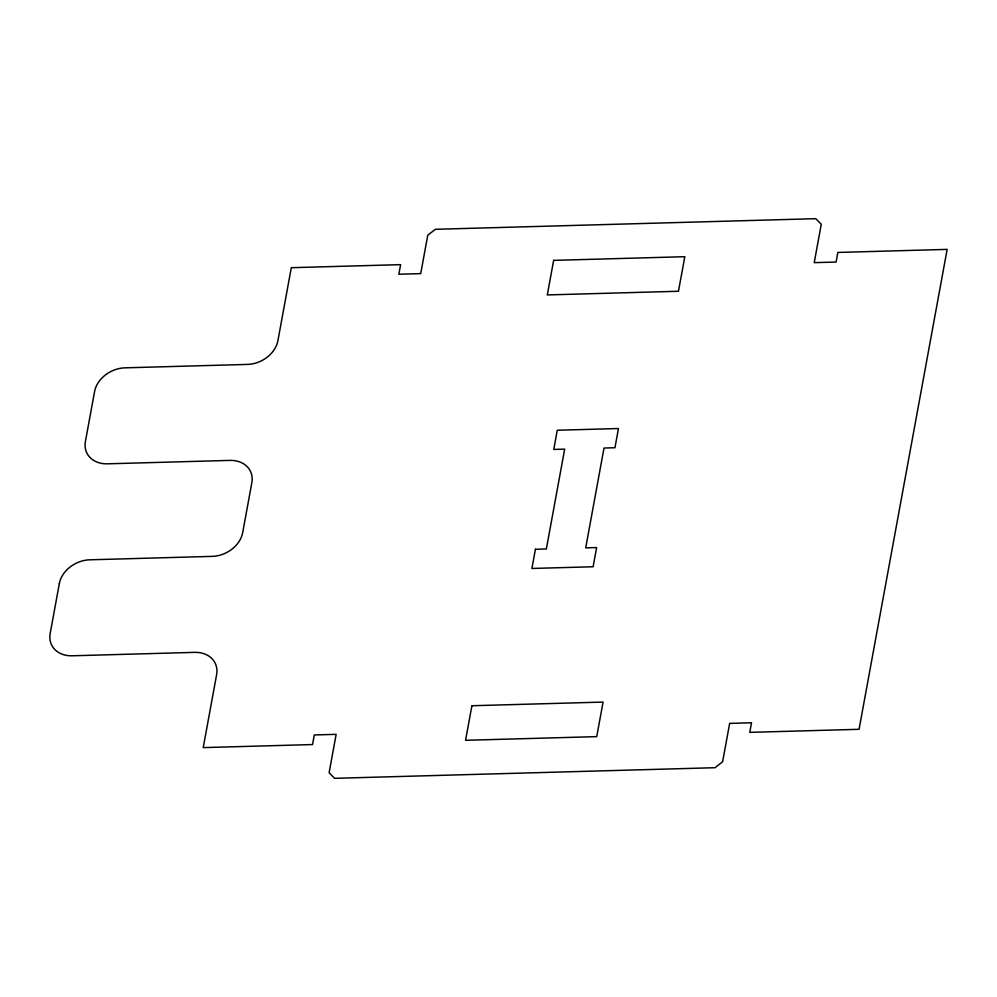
<?xml version="1.0" encoding="UTF-8"?>
<svg xmlns="http://www.w3.org/2000/svg" width="997" height="997" viewBox="0 0 997 997"><rect width="100%" height="100%" fill="white"/><g stroke="black" fill="none" stroke-linecap="round" stroke-linejoin="round"><path stroke-width="1.5" d="M59.334 583.569L50.174 633.481A27.642 21.747 -26.6 0 0 72.183 655.789L194.602 652.362A27.642 21.747 -26.6 0 1 216.611 674.67L203.226 747.613L312.535 744.56L314.292 734.963L336.151 734.353L329.11 772.75L334.606 778.321L714.999 767.702L722.613 761.758L729.667 723.373L751.526 722.763L749.756 732.359L859.065 729.306L947.15 249.387L837.841 252.44L836.084 262.037L814.225 262.647L821.266 224.25L815.77 218.679L435.377 229.298L427.763 235.242L420.709 273.627L398.85 274.237L400.62 264.641L291.311 267.695L277.914 340.638A27.642 21.747 -26.6 0 1 247.455 364.416L125.036 367.831A27.642 21.747 -26.6 0 0 94.565 391.597L85.406 441.509A27.642 21.747 -26.6 0 0 107.414 463.817L229.846 460.402A27.642 21.747 -26.6 0 1 251.842 482.698L242.682 532.61A27.642 21.747 -26.6 0 1 212.224 556.376L89.805 559.803A27.642 21.747 -26.6 0 0 59.334 583.569M471.905 705.739L465.562 740.297L596.729 736.633L603.073 702.075L471.905 705.739M553.647 260.367L547.303 294.925L678.471 291.261L684.814 256.703L553.647 260.367M535.426 549.272L531.9 568.464L593.115 566.757L596.63 547.552L585.7 547.864L604.02 448.039L614.95 447.728L618.476 428.536L557.261 430.243L553.746 449.448L564.676 449.136L546.356 548.961L535.426 549.272"/></g></svg>
